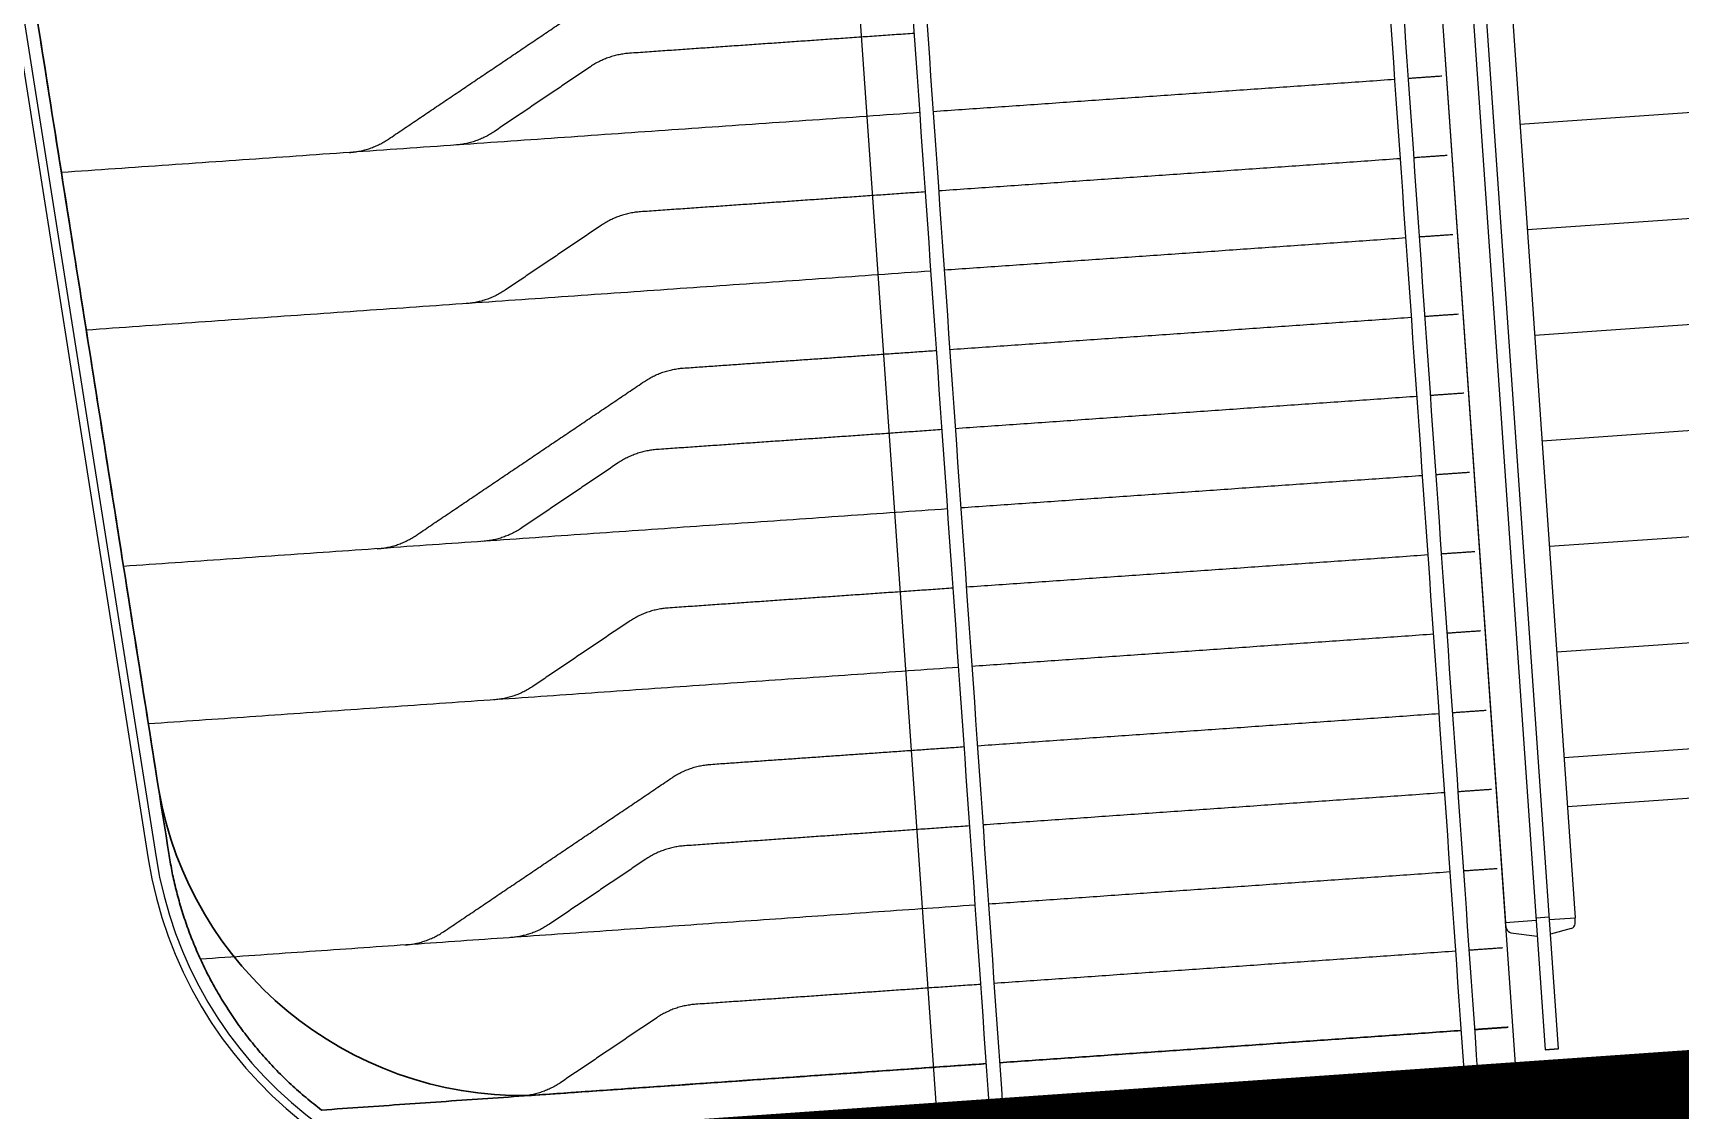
# Model space of a CAD drawing. Header units: millimetres. Extents: x 50357 to 985146, y 723188 to 1803594.
# Drawn here: x 832232.6 to 832238.82, y 818137.45 to 818141.53 of the extents above; entities that cross this region are included whole.
import ezdxf
from ezdxf.xclip import XClip

# ---------------------------------------------------------------- set-up
doc = ezdxf.new("R2010")
doc.units = ezdxf.units.MM
doc.header["$LTSCALE"] = 3
doc.header["$MEASUREMENT"] = 0
doc.linetypes.add('DASHED2', pattern=[0.375, 0.25, -0.125])
for name, color, linetype in [('00-TITLEBOX', 7, 'Continuous'), ('00_Xref', 7, 'Continuous'), ('3A35X-MAGP-P-LD-00-0$0$A-GLASS', 1, 'Continuous'), ('3A35X-MAGP-P-LD-00-0$0$LWK-GA_HANDRAIL', 7, 'Continuous'), ('UAJ-00XREF', 7, 'Continuous')]:
    doc.layers.add(name, color=color, linetype=linetype)

# ---------------------------------------------------------------- blocks, each defined once
blk = doc.blocks.new('x-baseplan')
blk.add_lwpolyline([(834550.5504977031, 818213.8099201302), (834557.1707061984, 818119.1057708476), (834549.7388409991, 818118.5862529866), (834547.9798026364, 818143.7498459143), (834547.5807763856, 818143.7219523429), (834547.5406793719, 818144.2955526419), (834539.964348251, 818143.7659435372), (834540.0207351408, 818142.9597400684), (834532.4540713743, 818142.4508974658), (834523.9730675832, 818144.3196118136), (834526.2541944442, 818154.672315307), (834539.4111505304, 818151.6754048063), (834539.645705567, 818148.3218046228), (834547.2222045134, 818148.8514349199), (834547.1832929897, 818149.4080764136), (834547.5823192402, 818149.4359699852), (834542.9962396064, 818215.0412708663), (834543.2206925141, 818215.0569610451), (834550.3260447974, 818213.7942299456), (834550.5504977031, 818213.8099201302)])
blk = doc.blocks.new('escalator_new')
at = {"layer": '3A35X-MAGP-P-LD-00-0$0$A-GLASS', "ltscale": 0.5}
for p, q in [((106899.9912353814, 41703.54517485946), (106899.9912009293, 27636.82534779313)), ((107016.4912315607, 40923.54517428881), (107016.4911727472, 28916.82534722247)), ((107067.4911727472, 28916.82534697265), (107067.4912315607, 40923.54517403899)), ((106899.9912291605, 40433.54517485946), (106899.9911751474, 29406.82534779313)), ((107164.9912291605, 40433.5451735614), (107164.9911751474, 29406.82534649506)), ((108164.9912490969, 32413.54516736494), (107164.9912490969, 32413.54516736494)), ((108164.9912490969, 32013.54516736494), (107164.9912490969, 32013.54516736494)), ((108164.9912490969, 31613.54516736494), (107164.9912490969, 31613.54516736494)), ((108164.9912490969, 31213.54516736494), (107164.9912490969, 31213.54516736494)), ((108164.9912490969, 30813.54516736494), (107164.9912490969, 30813.54516736494)), ((108164.9912310218, 30413.54516736494), (107164.9912310218, 30413.54516736494)), ((108164.9911620036, 30013.54516736494), (107164.9911620036, 30013.54516736494)), ((108164.9911772047, 29826.82542072756), (107164.9911772047, 29826.82542072756)), ((106902.5405751306, 29384.77892863697), (106899.9911751474, 29406.82534779313)), ((107016.4911751474, 29406.82534722247), (106899.9911751474, 29406.82534779313)), ((107016.4911727472, 29416.82534722247), (107067.4911727472, 29416.82534697265)), ((107067.4911751474, 29406.82534697265), (107164.9911751474, 29406.82534649506)), ((107162.4417749482, 29384.77892736387), (107164.9911751474, 29406.82534649506)), ((106918.3442690557, 29367.49361399962), (107016.4911872682, 29347.12566224309)), ((107146.6380808538, 29367.49361288135), (107067.4911650381, 29351.06863986139)), ((107067.4911727472, 28916.82534697265), (107016.4911727472, 28916.82534722247)), ((107016.4911727472, 28916.82534722247), (107067.4911727472, 28916.82534697265))]:
    blk.add_line(p, q, dxfattribs=at)
for centre, radius, start, end in [((106922.4081805896, 29387.07627274741), 19.99989700317383, 186.5959773768344, 258.2760533200275), ((107142.5741695117, 29387.07627166895), 19.9999885559082, 281.7239561361898, 353.4040320795821)]:
    blk.add_arc(centre, radius, start, end, dxfattribs=at)
blk = doc.blocks.new('QA')
at = {"layer": '3A35X-MAGP-P-LD-00-0$0$A-GLASS', "ltscale": 0.5}
for points in [[(3260.576155781746, -310.5533533096313), (4549.030581712723, -310.8446944952011, -0.3780705975046576), (5711.480078935623, -1392.408470392227), (6581.344330906868, -11394.23039078712, 0.3890288833030056), (8125.516315340996, -12809.94570815563), (9658.37551021576, -12809.9406683445)], [(3260.576155900955, -340.5533540248871), (4548.627946972847, -340.8446043729782, -0.3779323552059208), (5681.608272433281, -1395.184558272362), (6551.457149505615, -11396.82969629765, 0.3890288833030058), (8125.516302227974, -12839.94570803642), (9658.375608921051, -12839.9406683445)]]:
    blk.add_lwpolyline(points, format="xyb", dxfattribs=at)
for points, degree in [([(9658.375344276428, -12557.20651364326), (9658.375344395638, -11068.9391232729), (9658.375344395638, -9580.671733021736), (9658.375344395638, -8092.404342770576)], 3), ([(9708.375344395638, -8092.404342889786), (9708.375344395638, -9580.671733140945), (9708.375344395638, -11068.9391232729), (9708.375344395638, -12557.20651352406)], 3), ([(11458.37534427643, -12557.20651352406), (11458.37534427643, -11068.9391232729), (11458.37534439564, -9580.671733021736), (11458.37534439564, -8092.404342889786)], 3), ([(11508.37534439564, -8092.404342889786), (11508.37534427643, -9580.671733140945), (11508.37534427643, -11068.9391232729), (11508.37534427643, -12557.20651352406)], 3), ([(7647.036659359932, -8745.607366919518), (8097.635077476501, -8485.454248905182), (8548.233495593071, -8225.301130771637)], 2), ([(8428.019835233688, -8525.646627783775), (8237.528247237206, -8635.626997351646), (8047.036659359932, -8745.607366919518)], 2), ([(9658.375344395638, -8485.454248905182), (9118.197589874268, -8485.454248785973), (8578.019835233688, -8485.454248905182)], 2), ([(9658.375465273857, -8785.799745678902), (8031.536752820015, -8785.799745678902), (6404.698040485382, -8785.799745798111)], 2), ([(11458.37560915947, -8785.799745798111), (10583.37547659874, -8785.799745798111), (9708.375344276428, -8785.799745798111)], 2), ([(11635.87534439564, -8785.799745678902), (11572.12538516521, -8785.799745678902), (11508.37542593479, -8785.799745798111)], 2), ([(9658.375636696815, -9086.14524257183), (9118.197736024857, -9086.14524269104), (8578.019835233688, -9086.14524269104)], 2), ([(11458.37574267387, -9086.14524269104), (10583.37559819221, -9086.14524269104), (9708.375453710556, -9086.14524269104)], 2), ([(11635.87534439564, -9086.14524257183), (11572.12534439564, -9086.14524269104), (11508.37534427643, -9086.14524269104)], 2), ([(8428.019835233688, -9126.337621450424), (8237.528247237206, -9236.317991018295), (8047.036659359932, -9346.298360705376)], 2), ([(9658.375344395638, -9386.49073958397), (8057.655412197113, -9386.49073946476), (6456.935480237007, -9386.49073958397)], 2), ([(11458.37534439564, -9386.49073958397), (10583.37559497356, -9386.49073946476), (9708.37584578991, -9386.49073934555)], 2), ([(11635.87534451485, -9386.49073958397), (11572.12538647652, -9386.49073946476), (11508.3754285574, -9386.49073958397)], 2), ([(8698.23349571228, -9686.836236357689), (9178.304482221603, -9686.836236357689), (9658.375468850136, -9686.836236357689)], 2), ([(9708.375846982002, -9686.836236357689), (10583.37572991848, -9686.836236357689), (11458.37561285496, -9686.836236357689)], 2), ([(11508.37542974949, -9686.836236357689), (11572.12538719177, -9686.836236357689), (11635.87534451485, -9686.836236357689)], 2), ([(7647.036659359932, -10247.33485138416), (8097.635077595711, -9987.181733369827), (8548.233495593071, -9727.028615236282)], 2), ([(9658.375344276428, -9987.181733250618), (9118.197589755058, -9987.181733131409), (8578.019835233688, -9987.181733369827)], 2), ([(11458.37534439564, -9987.181733250618), (10583.37540090084, -9987.181733250618), (9708.375457525253, -9987.181733250618)], 2), ([(11635.87534439564, -9987.181733250618), (11572.12545394897, -9987.181733250618), (11508.37556350231, -9987.181733250618)], 2), ([(8428.019835233688, -10027.37411212921), (8237.528247356415, -10137.35448169708), (8047.036659359932, -10247.33485126495)], 2), ([(9658.37547147274, -10287.52723014355), (8096.833555698395, -10287.52723014355), (6535.291639924049, -10287.52723014355)], 2), ([(11458.37561523914, -10287.52723002434), (10583.37547981739, -10287.52723014355), (9708.375344276428, -10287.52723014355)], 2), ([(11635.87534439564, -10287.52723026276), (11572.12538826466, -10287.52723014355), (11508.37543237209, -10287.52723014355)], 2), ([(8428.019835114479, -10628.06510591507), (8237.528247237206, -10738.04547560215), (8047.036659240723, -10848.02584517002)], 2), ([(9658.375472664833, -10587.87272691727), (9118.197653889656, -10587.87272691727), (8578.019835233688, -10587.87272703648)], 2), ([(11458.37561655045, -10587.87272703648), (10583.37548053265, -10587.87272703648), (9708.375344395638, -10587.87272703648)], 2), ([(11635.87534451485, -10587.87272703648), (11572.12538897991, -10587.87272703648), (11508.37543356419, -10587.87272703648)], 2), ([(9658.37564432621, -10888.21822392941), (8122.952362060547, -10888.21822392941), (6587.529079675674, -10888.21822392941)], 2), ([(11458.37575030327, -10888.21822392941), (10583.3756057024, -10888.21822392941), (9708.375461220741, -10888.21822392941)], 2), ([(11635.87534451485, -10888.21822392941), (11572.12545585632, -10888.21822392941), (11508.37556707859, -10888.21822392941)], 2), ([(8698.233495593071, -11188.56372082233), (9178.304485440254, -11188.56372082233), (9658.375475168228, -11188.56372082233)], 2), ([(9708.375853180885, -11188.56372082233), (10583.37573611736, -11188.56372082233), (11458.37561917305, -11188.56372082233)], 2), ([(11508.37543594837, -11188.56372082233), (11572.125390172, -11188.56372082233), (11635.87534439564, -11188.56372082233)], 2), ([(7647.036659240723, -11749.0623357296), (8097.635077476501, -11488.90921771526), (8548.233495593071, -11228.75609958172)], 2), ([(9658.375344395638, -11488.90921771526), (9118.197589755058, -11488.90921771526), (8578.019835233688, -11488.90921771526)], 2), ([(11458.37534439564, -11488.90921771526), (10583.37540400028, -11488.90921759605), (9708.375463724136, -11488.90921771526)], 2), ([(11635.87534451485, -11488.90921771526), (11572.12539875507, -11488.90921771526), (11508.37545323372, -11488.90921771526)], 2), ([(8428.019835114479, -11529.10159659386), (8237.528247237206, -11639.08196616173), (8047.036659240723, -11749.06233584881)], 2), ([(9658.375648021698, -11789.25471460819), (8190.192668557167, -11789.25471460819), (6722.009689211845, -11789.25471460819)], 2), ([(11458.37575399876, -11789.25471448898), (10583.37560927868, -11789.25471460819), (9708.37546479702, -11789.25471460819)], 2), ([(11635.87534451485, -11789.25471460819), (11572.12545776367, -11789.25471460819), (11508.37557089329, -11789.25471448898)], 2), ([(8428.019835233688, -12129.79259037971), (8237.528247237206, -12239.77295994759), (8047.036659359932, -12349.75332951546)], 2), ([(9658.37564921379, -12089.60021138191), (9118.19774210453, -12089.60021138191), (8578.019835233688, -12089.60021150112)], 2), ([(11458.37534427643, -12089.60021138191), (10583.37534427643, -12089.60021138191), (9708.375344395638, -12089.60021150112)], 2), ([(11635.87534439564, -12089.60021138191), (11572.12534439564, -12089.60021150112), (11508.37534427643, -12089.60021150112)], 2), ([(11458.37534582615, -12759.94578027725), (11458.37534749508, -12707.58726334572), (11458.37534737587, -12655.22767925262), (11458.37534749508, -12602.86900484562)], 3), ([(11508.37534749508, -12602.86900150776), (11508.37534749508, -12655.22767591476), (11508.37534749508, -12707.58726382256), (11508.37534594536, -12759.94578170776)], 3)]:
    blk.add_open_spline(points, degree=degree, dxfattribs=at)
for points, weights in [([(8578.019835233688, -8485.454248905182), (8497.635077476501, -8485.454248785973), (8428.019835233688, -8525.646627783775)], [1, 0.965925826288958, 1]), ([(7497.036659359932, -8785.799745798111), (7577.421417117119, -8785.799745678902), (7647.036659359932, -8745.607366919518)], [0.9999999999999999, 0.9659258262819549, 0.9999999999999999]), ([(8047.036659359932, -8745.607366919518), (7977.42141699791, -8785.799745798111), (7897.036659359932, -8785.799745678902)], [1, 0.9659258262909824, 1]), ([(8578.019835233688, -9086.14524269104), (8497.63507759571, -9086.14524257183), (8428.019835233688, -9126.337621450424)], [1, 0.965925826288958, 1]), ([(8047.036659359932, -9346.298360705376), (7977.42141699791, -9386.49073946476), (7897.036659240723, -9386.49073958397)], [1, 0.9659258262909824, 1]), ([(8548.233495593071, -9727.028615236282), (8617.848737835884, -9686.836236357689), (8698.23349571228, -9686.836236357689)], [0.9999999999999999, 0.9659258262853384, 0.9999999999999999]), ([(8578.019835233688, -9987.181733369827), (8497.63507759571, -9987.181733250618), (8428.019835233688, -10027.37411212921)], [1, 0.965925826288958, 1]), ([(7497.036659240723, -10287.52723014355), (7577.42141699791, -10287.52723014355), (7647.036659359932, -10247.33485138416)], [0.9999999999999999, 0.9659258262819549, 0.9999999999999999]), ([(8047.036659359932, -10247.33485126495), (7977.42141699791, -10287.52723014355), (7897.036659240723, -10287.52723014355)], [1, 0.9659258262909824, 1]), ([(8578.019835233688, -10587.87272703648), (8497.635077476501, -10587.87272703648), (8428.019835114479, -10628.06510591507)], [1, 0.965925826288958, 1]), ([(8047.036659240723, -10848.02584517002), (7977.42141699791, -10888.21822392941), (7897.036659359932, -10888.21822392941)], [1, 0.9659258262909824, 1]), ([(8548.233495593071, -11228.75609958172), (8617.848737835884, -11188.56372082233), (8698.233495593071, -11188.56372082233)], [0.9999999999999999, 0.9659258262853384, 0.9999999999999999]), ([(8578.019835233688, -11488.90921771526), (8497.635077476501, -11488.90921771526), (8428.019835114479, -11529.10159659386)], [1, 0.965925826288958, 1]), ([(7497.036659359932, -11789.25471460819), (7577.42141699791, -11789.25471460819), (7647.036659240723, -11749.0623357296)], [0.9999999999999999, 0.9659258262819549, 0.9999999999999999]), ([(8047.036659240723, -11749.06233584881), (7977.42141699791, -11789.25471448898), (7897.036659359932, -11789.25471460819)], [1, 0.9659258262909824, 1]), ([(8578.019835233688, -12089.60021150112), (8497.635077476501, -12089.60021138191), (8428.019835233688, -12129.79259037971)], [1, 0.965925826288958, 1]), ([(8047.036659359932, -12349.75332951546), (7977.421417117119, -12389.94570827484), (7897.036659359932, -12389.94570839405)], [1, 0.9659258262909824, 1])]:
    blk.add_rational_spline(points, weights, degree=2, dxfattribs=at)
for points, knots in [([(9658.375347495079, -12602.86900484562), (9658.37534725666, -12598.93120622635), (9658.375346899033, -12594.99357843399), (9658.375346541405, -12591.08333683014), (9658.375346302986, -12587.14542353153), (9658.375346183777, -12583.23528504372), (9658.375345945358, -12579.38063204288), (9658.37534558773, -12575.52597892284), (9658.375345468521, -12571.72681117058), (9658.375345110893, -12568.00998175144), (9658.375344872475, -12564.3192704916), (9658.375344634056, -12560.70974433422), (9658.375344276428, -12557.20651364326)], [0, 0, 0, 0, 11.81999429088812, 11.81999429088812, 11.81999429088812, 23.72376986291379, 23.72376986291379, 23.72376986291379, 35.62753218977112, 35.62753218977112, 35.62753218977112, 47.44751115611415, 47.44751115611415, 47.44751115611415, 47.44751115611415]), ([(9708.375344395638, -12557.20651352406), (9708.375344514847, -12560.70972454548), (9708.375344753265, -12564.31923294067), (9708.375345110893, -12568.00998103619), (9708.375345230103, -12571.72681009769), (9708.37534558773, -12575.52597761154), (9708.375345945358, -12579.38063037395), (9708.375346183777, -12583.23528301716), (9708.375346302986, -12587.14542090893), (9708.375346660614, -12591.08333384991), (9708.375346899033, -12594.99363839626), (9708.375347137451, -12598.93124866486), (9708.375347495079, -12602.86900150776)], [0, 0, 0, 0, 11.81997838813145, 11.81997838813145, 11.81997838813145, 23.72373957562676, 23.72373957562676, 23.72373957562676, 35.62751400788338, 35.62751400788338, 35.62751400788338, 47.44750771984418, 47.44750771984418, 47.44750771984418, 47.44750771984418]), ([(11458.37534749508, -12602.86900484562), (11458.37534725666, -12598.93126952648), (11458.37534689903, -12594.99362409115), (11458.37534666061, -12591.08333683014), (11458.3753464222, -12587.14542365074), (11458.37534606457, -12583.23528528214), (11458.37534582615, -12579.3806322813), (11458.37534558773, -12575.52597904205), (11458.3753452301, -12571.726811409), (11458.37534511089, -12568.00998198986), (11458.37534487247, -12564.3192499876), (11458.37534463406, -12560.70970928669), (11458.37534427643, -12557.20651352406)], [0, 0, 0, 0, 11.81999421429974, 11.81999421429974, 11.81999421429974, 23.72376969346985, 23.72376969346985, 23.72376969346985, 35.62753192819477, 35.62753192819477, 35.62753192819477, 47.44751081716159, 47.44751081716159, 47.44751081716159, 47.44751081716159]), ([(11508.37534427643, -12557.20651352406), (11508.37534463406, -12560.70972466469), (11508.37534487247, -12564.31923282146), (11508.37534511089, -12568.00998103619), (11508.37534534931, -12571.72681009769), (11508.37534558773, -12575.52597761154), (11508.37534570694, -12579.38063037395), (11508.37534606457, -12583.23528301716), (11508.3753464222, -12587.14542090893), (11508.3753465414, -12591.08333384991), (11508.37534689903, -12594.99363839626), (11508.37534725666, -12598.93124878407), (11508.37534749508, -12602.86900150776)], [0, 0, 0, 0, 11.81997838822528, 11.81997838822528, 11.81997838822528, 23.72373957525306, 23.72373957525306, 23.72373957525306, 35.62751400782469, 35.62751400782469, 35.62751400782469, 47.44750771967055, 47.44750771967055, 47.44750771967055, 47.44750771967055])]:
    blk.add_open_spline(points, degree=3, knots=knots, dxfattribs=at)
at = {"layer": '3A35X-MAGP-P-LD-00-0$0$LWK-GA_HANDRAIL', "color": 2, "lineweight": 30, "ltscale": 0.5}
blk.add_rational_spline([(3260.576155781746, -260.4250419139862), (3888.936815977097, -260.4250417947769), (4517.297476172447, -260.4250417947769), (5663.312283039094, -260.4250419139862), (5762.59759581089, -1402.130942821503), (6196.876965761185, -6396.014784812927), (6631.15633559227, -11389.89862692356)], [1, 1, 1, 0.7371008340881321, 1, 1, 1], degree=2, knots=[8765.813405622794, 8765.813405622794, 8765.813405622794, 10022.53472598037, 10022.53472598037, 11877.60010583804, 11877.60010583804, 21903.06256882496, 21903.06256882496, 21903.06256882496], dxfattribs=at)
blk.add_rational_spline([(7139.058316111565, -12389.94570827484), (6683.541884899139, -11992.2927672863), (6631.15633559227, -11389.89862692356)], [0.8686792414334826, 0.8644371815506158, 1.000000125360077], degree=2, dxfattribs=at)
for points in [[(9658.375344395638, -12389.94570839405), (8398.71675646305, -12389.94570827484), (7139.058168292046, -12389.94570839405)], [(11458.37534439564, -12389.94570839405), (10583.37560129166, -12389.94570839405), (9708.375858306885, -12389.94570827484)], [(11635.87534451485, -12389.94570839405), (11572.1253926754, -12389.94570827484), (11508.37544095516, -12389.94570827484)]]:
    blk.add_open_spline(points, degree=2, dxfattribs=at)
at = {"layer": '3A35X-MAGP-P-LD-00-0$0$A-GLASS', "ltscale": 0.5}
blk.add_blockref('escalator_new', (-95247.01588904858, -41401.84557056427), dxfattribs=at)
blk = doc.blocks.new('3A35X-MAGP-P-LD-00-0')
at = {"color": 9, "rotation": 4.018631480163328}
blk.add_blockref('QA', (834538109.879394, 818149316.2728351), dxfattribs=at)

msp = doc.modelspace()

# ---------------------------------------------------------------- linework, layer by layer
at = {"layer": '3A35X-MAGP-P-LD-00-0$0$LWK-GA_HANDRAIL', "color": 1, "lineweight": 30, "ltscale": 0.5}
msp.add_lwpolyline([(832233.071949109, 818138.6632476446, 0.3678541387775768), (832234.467655832, 818137.5088794944)], format="xyb", dxfattribs=at)
msp.add_rational_spline([(832233.071949109, 818138.6632476446), (832232.3103497345, 818143.4914468015), (832231.5487503641, 818148.3196459294), (832231.3701860253, 818149.4516639125), (832230.22695435, 818149.3718436531), (832229.6001196826, 818149.3280781532), (832228.9732850153, 818149.2843126531)], [1.000000119194047, 1, 1, 0.7371008340881321, 1, 1, 1], degree=2, knots=[1397.536704411331, 1397.536704411331, 1397.536704411331, 11173.33138715961, 11173.33138715961, 13028.39676701728, 13028.39676701728, 14285.11808737485, 14285.11808737485, 14285.11808737485], dxfattribs=at)
for points in [[(832237.9960001905, 818137.7552279541), (832237.1231254109, 818137.6942839713), (832236.250250631, 818137.6333399888)], [(832236.2003715448, 818137.6298574385), (832235.3340136881, 818137.5693684665), (832234.467655832, 818137.5088794944)]]:
    msp.add_open_spline(points, degree=2, dxfattribs=at)

# ---------------------------------------------------------------- block references
at = {"layer": '00_Xref'}
ref = msp.add_blockref('x-baseplan', (-2312.407339642406, 0), dxfattribs=at)
XClip(ref).set_block_clipping_path([(834202.4041511728, 818417.7787976695), (834906.6320897909, 818467.0097314055), (834956.0121295976, 817760.6488927432), (834251.7841909796, 817711.4179590071)])

# ---------------------------------------------------------------- next in the draw order: block references
at = {"layer": 'UAJ-00XREF', "ltscale": 0.5, "xscale": 0.0009999999999999998, "yscale": 0.0009999999999999998, "zscale": 0.0009999999999999998, "rotation": 359.9752874263863}
msp.add_blockref('3A35X-MAGP-P-LD-00-0', (-2665.210483484832, 360.0262663071044, -0.0001231534318925437), dxfattribs=at)

# ---------------------------------------------------------------- next in the draw order: linework, layer by layer
at = {"layer": '00-TITLEBOX', "linetype": 'DASHED2', "lineweight": 40, "ltscale": 60, "const_width": 0.4}
msp.add_lwpolyline([(832228.409075839, 818136.7505822412), (832251.0707389854, 818138.3348062908)], dxfattribs=at)

doc.saveas('drawing.dxf')
